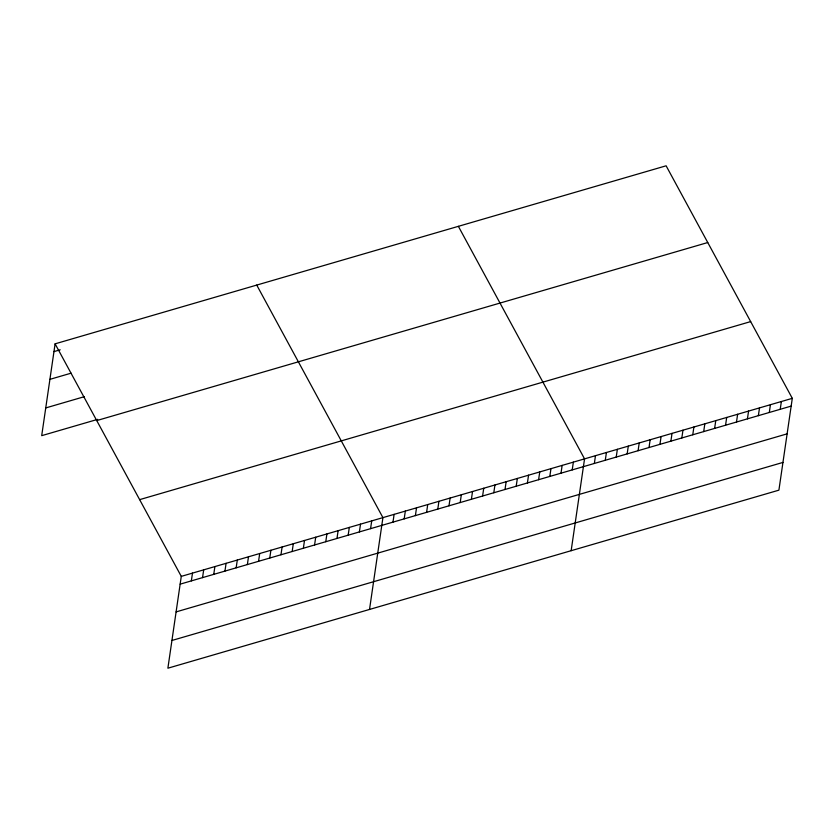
<?xml version="1.0" encoding="UTF-8"?>
<svg xmlns="http://www.w3.org/2000/svg" width="834" height="834" viewBox="0 0 834 834"><rect width="100%" height="100%" fill="white"/><g stroke="black" fill="none" stroke-linecap="round" stroke-linejoin="round"><path stroke-width="1.25" d="M55.096 343.837L181.28 576.377L167.884 668.201L778.904 490.163L792.3 398.339L666.116 165.799L55.096 343.837L41.7 435.661L97.714 419.346M191.351 580.891L192.487 573.114M202.547 577.628L203.684 569.851M213.754 574.365L214.891 566.588M224.951 571.092L226.087 563.325M236.158 567.829L237.294 560.062M247.364 564.566L248.49 556.789M258.561 561.303L259.697 553.526M269.768 558.04L270.894 550.263M280.964 554.777L282.101 547M292.171 551.514L293.297 543.737M303.368 548.251L304.504 540.474M314.574 544.988L315.711 537.211M325.771 541.714L326.907 533.948M336.978 538.451L338.114 530.685M348.174 535.188L349.31 527.422M359.381 531.925L360.517 524.148M370.577 528.662L371.714 520.885M369.525 609.456L382.921 517.622L256.736 285.082M392.981 522.136L394.117 514.359M404.188 518.873L405.324 511.096M415.395 515.61L416.52 507.833M426.591 512.347L427.727 504.57M437.798 509.074L438.924 501.307M448.994 505.811L450.131 498.044M460.201 502.548L461.327 494.771M471.398 499.285L472.534 491.507M482.605 496.022L483.741 488.244M493.801 492.758L494.937 484.981M505.008 489.495L506.144 481.718M516.204 486.232L517.341 478.455M527.411 482.969L528.548 475.192M538.608 479.706L539.744 471.929M549.814 476.433L550.951 468.666M561.011 473.17L562.147 465.403M572.218 469.907L573.354 462.13M571.154 550.701L584.551 458.867L458.366 226.327M594.35 463.454L595.486 455.687M605.286 460.274L606.422 452.497M616.222 457.084L617.358 449.307M627.158 453.904L628.294 446.127M638.093 450.714L639.219 442.937M649.019 447.524L650.155 439.758M659.955 444.345L661.091 436.568M670.89 441.155L672.027 433.378M681.826 437.975L682.963 430.198M692.762 434.785L693.898 427.008M703.698 431.595L704.824 423.828M714.623 428.415L715.76 420.638M725.559 425.225L726.695 417.448M736.495 422.046L737.631 414.269M747.431 418.856L748.567 411.079M758.367 415.666L759.503 407.899M769.302 412.486L770.428 404.709M780.228 409.296L781.364 401.519M53.96 351.614L60.184 349.8M49.915 379.345L71.078 373.184M45.745 407.93L84.328 396.682M96.734 420.576L707.753 242.538M139.643 499.639L750.663 321.601M181.28 576.377L792.3 398.339M180.144 584.154L791.164 406.106M176.099 611.895L787.119 433.847M171.929 640.47L782.949 462.422"/></g></svg>
